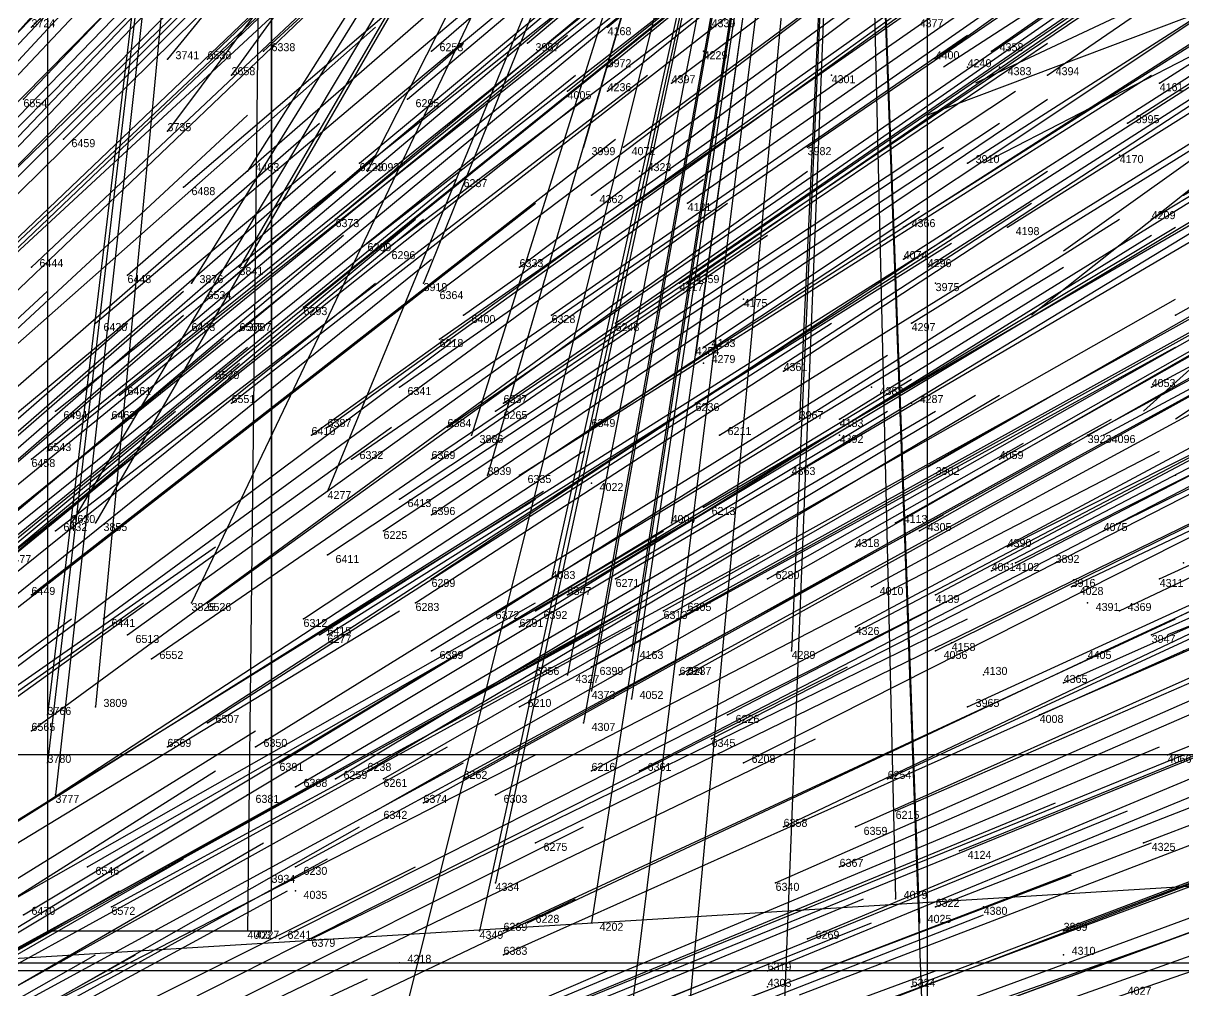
# Model space of a CAD drawing. Extents: x -0.5 to 0.59, y -0.5 to 0.59.
# Drawn here: x 0.23 to 0.375, y 0.1265 to 0.2475 of the extents above; entities that cross this region are included whole.
import ezdxf

# ---------------------------------------------------------------- set-up
doc = ezdxf.new("R2010")
doc.units = 0
for name, color, linetype in [('Clients', 3, 'CONTINUOUS'), ('Facilities', 3, 'CONTINUOUS'), ('Facilities_lines', 3, 'CONTINUOUS'), ('Min_max_boxes', 1, 'CONTINUOUS'), ('Normals', 1, 'CONTINUOUS'), ('Source_points', 5, 'CONTINUOUS'), ('Text', 3, 'CONTINUOUS')]:
    doc.layers.add(name, color=color, linetype=linetype)

msp = doc.modelspace()

# ---------------------------------------------------------------- linework, layer by layer
at = {"layer": 'Clients', "color": 5}
for p in [(0.231, 0.247, -1.25), (0.248, 0.243, -1.25), (0.256, 0.241, -1.25), (0.248, 0.234, -1.25), (0.3, 0.232, -1.25), (0.258, 0.229, -1.25), (0.273, 0.229, -1.25), (0.257, 0.217, -1.25), (0.251, 0.215, -1.25), (0.28, 0.215, -1.25), (0.314, 0.206, -1.25), (0.327, 0.198, -1.25), (0.286, 0.196, -1.25), (0.288, 0.191, -1.25), (0.268, 0.189, -1.25), (0.236, 0.185, -1.25), (0.239, 0.185, -1.25), (0.311, 0.185, -1.25), (0.296, 0.178, -1.25), (0.251, 0.175, -1.25), (0.306, 0.169, -1.25), (0.326, 0.169, -1.25), (0.298, 0.166, -1.25), (0.301, 0.164, -1.25), (0.306, 0.163, -1.25), (0.239, 0.162, -1.25), (0.233, 0.161, -1.25), (0.3, 0.16, -1.25), (0.233, 0.155, -1.25), (0.234, 0.151, -1.25), (0.261, 0.14, -1.25), (0.289, 0.14, -1.25), (0.339, 0.138, -1.25), (0.301, 0.135, -1.25), (0.342, 0.135, -1.25), (0.258, 0.134, -1.25), (0.258, 0.134, -1.25), (0.287, 0.134, -1.25)]:
    msp.add_point(p, dxfattribs=at)
at = {"layer": 'Facilities', "color": 3}
for p in [(0.303, 0.247, -0.977), (0.316, 0.247, -1.25), (0.26, 0.244, -0.892), (0.281, 0.244, -0.931), (0.293, 0.245, -0.955), (0.315, 0.244, -1.25), (0.351, 0.244, -1.07), (0.253, 0.243, -0.878), (0.344, 0.243, -1.053), (0.303, 0.242, -0.97), (0.331, 0.241, -1.25), (0.348, 0.242, -1.25), (0.352, 0.242, -1.25), (0.358, 0.241, -1.08), (0.311, 0.24, -0.982), (0.372, 0.24, -1.106), (0.23, 0.238, -0.827), (0.278, 0.238, -0.916), (0.298, 0.239, -0.955), (0.303, 0.239, -0.964), (0.368, 0.235, -1.092), (0.235, 0.233, -0.828), (0.305, 0.232, -0.958), (0.328, 0.232, -1.003), (0.367, 0.231, -1.25), (0.272, 0.23, -0.889), (0.348, 0.23, -1.043), (0.285, 0.228, -0.912), (0.307, 0.229, -1.25), (0.25, 0.227, -0.844), (0.301, 0.226, -0.941), (0.313, 0.225, -0.962), (0.375, 0.226, -1.094), (0.269, 0.223, -0.873), (0.34, 0.222, -1.016), (0.353, 0.222, -1.042), (0.371, 0.223, -1.082), (0.273, 0.22, -0.876), (0.275, 0.219, -0.879), (0.34, 0.218, -1.01), (0.231, 0.217, -0.794), (0.292, 0.217, -0.909), (0.343, 0.217, -1.014), (0.243, 0.216, -0.812), (0.312, 0.215, -0.946), (0.313, 0.215, -0.95), (0.344, 0.215, -1.25), (0.282, 0.214, -0.885), (0.253, 0.213, -0.827), (0.265, 0.212, -0.848), (0.32, 0.213, -1.25), (0.285, 0.211, -0.887), (0.296, 0.211, -0.908), (0.374, 0.211, -1.074), (0.239, 0.21, -0.796), (0.251, 0.21, -0.817), (0.257, 0.209, -1.25), (0.257, 0.209, -0.828), (0.304, 0.21, -0.924), (0.341, 0.21, -1.001), (0.282, 0.208, -0.875), (0.315, 0.207, -0.943), (0.315, 0.205, -1.25), (0.325, 0.204, -0.959), (0.254, 0.203, -0.812), (0.277, 0.202, -0.857), (0.336, 0.202, -1.25), (0.371, 0.202, -1.056), (0.242, 0.201, -0.787), (0.234, 0.199, -0.768), (0.256, 0.2, -0.812), (0.289, 0.199, -0.877), (0.29, 0.2, -0.88), (0.314, 0.2, -0.93), (0.341, 0.2, -1.25), (0.241, 0.198, -0.78), (0.332, 0.198, -0.966), (0.266, 0.196, -0.826), (0.268, 0.197, -0.831), (0.283, 0.197, -0.862), (0.301, 0.197, -0.899), (0.317, 0.196, -0.932), (0.332, 0.196, -1.25), (0.363, 0.196, -1.03), (0.365, 0.196, -1.037), (0.231, 0.193, -0.751), (0.233, 0.194, -0.758), (0.271, 0.193, -0.833), (0.281, 0.193, -0.852), (0.352, 0.193, -1.003), (0.343, 0.192, -0.983), (0.292, 0.191, -0.872), (0.326, 0.191, -0.945), (0.374, 0.191, -1.25), (0.301, 0.19, -1.25), (0.277, 0.188, -0.837), (0.281, 0.186, -0.842), (0.315, 0.187, -0.917), (0.339, 0.185, -0.966), (0.234, 0.184, -0.745), (0.275, 0.184, -0.826), (0.342, 0.184, -0.972), (0.365, 0.184, -1.022), (0.334, 0.182, -0.95), (0.353, 0.182, -0.993), (0.268, 0.181, -0.808), (0.354, 0.18, -0.993), (0.359, 0.18, -1.25), (0.375, 0.18, -1.25), (0.351, 0.179, -0.984), (0.281, 0.178, -0.831), (0.304, 0.178, -0.88), (0.323, 0.178, -0.923), (0.336, 0.177, -0.949), (0.361, 0.177, -1.25), (0.361, 0.177, -1.006), (0.372, 0.178, -1.031), (0.231, 0.176, -0.726), (0.298, 0.176, -0.866), (0.344, 0.176, -0.965), (0.253, 0.175, -0.768), (0.279, 0.175, -0.822), (0.363, 0.175, -1.25), (0.24, 0.173, -0.74), (0.265, 0.173, -0.79), (0.288, 0.173, -0.841), (0.294, 0.174, -0.854), (0.31, 0.174, -0.888), (0.313, 0.174, -0.895), (0.367, 0.174, -1.016), (0.292, 0.172, -0.848), (0.334, 0.172, -0.939), (0.243, 0.171, -0.743), (0.267, 0.171, -0.793), (0.268, 0.171, -0.793), (0.346, 0.17, -1.25), (0.371, 0.171, -1.021), (0.281, 0.169, -0.819), (0.344, 0.169, -0.958), (0.375, 0.169, -1.028), (0.246, 0.168, -0.745), (0.293, 0.167, -0.844), (0.301, 0.167, -0.86), (0.363, 0.168, -0.999), (0.312, 0.166, -0.883), (0.313, 0.166, -0.885), (0.35, 0.166, -1.25), (0.36, 0.165, -0.99), (0.292, 0.162, -0.836), (0.348, 0.162, -0.961), (0.253, 0.16, -0.749), (0.318, 0.161, -0.891), (0.357, 0.161, -0.978), (0.231, 0.159, -0.701), (0.248, 0.157, -0.733), (0.259, 0.157, -0.758), (0.316, 0.158, -0.882), (0.373, 0.156, -1.011), (0.262, 0.155, -0.761), (0.273, 0.154, -0.783), (0.301, 0.154, -0.845), (0.307, 0.154, -0.86), (0.32, 0.155, -0.889), (0.269, 0.153, -0.774), (0.275, 0.153, -0.786), (0.285, 0.153, -0.808), (0.338, 0.153, -0.927), (0.258, 0.151, -0.748), (0.264, 0.152, -0.762), (0.289, 0.151, -0.816), (0.28, 0.15, -0.794), (0.274, 0.149, -0.78), (0.339, 0.149, -0.924), (0.325, 0.147, -0.892), (0.334, 0.147, -0.913), (0.294, 0.145, -0.82), (0.347, 0.144, -0.94), (0.37, 0.145, -0.993), (0.238, 0.142, -0.693), (0.264, 0.142, -0.749), (0.332, 0.142, -0.902), (0.324, 0.14, -0.881), (0.264, 0.139, -1.25), (0.241, 0.137, -0.692), (0.344, 0.137, -0.926), (0.35, 0.137, -1.25), (0.23, 0.136, -0.668), (0.293, 0.135, -0.808), (0.29, 0.134, -0.798), (0.36, 0.134, -0.96), (0.262, 0.133, -0.735), (0.266, 0.133, -0.742), (0.328, 0.133, -0.885), (0.29, 0.131, -0.796), (0.36, 0.131, -1.25), (0.277, 0.13, -1.25), (0.323, 0.129, -0.869), (0.323, 0.127, -1.25), (0.341, 0.127, -0.909)]:
    msp.add_point(p, dxfattribs=at)
at = {"layer": 'Facilities_lines', "color": 3}
for p, q in [((0.261, 0.394, -1.25), (0.233, 0.155, -1.25)), ((0.261, 0.394, -1.25), (0.233, 0.161, -1.25)), ((0.261, 0.394, -1.25), (0.234, 0.151, -1.25)), ((0.261, 0.394, -1.25), (0.239, 0.162, -1.25)), ((0.261, 0.394, -1.25), (0.258, 0.134, -1.25)), ((0.261, 0.394, -1.25), (0.258, 0.134, -1.25)), ((0.261, 0.394, -1.25), (0.261, 0.14, -1.25)), ((0.334, 0.349, -1.25), (0.231, 0.247, -1.25)), ((0.334, 0.349, -1.25), (0.236, 0.185, -1.25)), ((0.334, 0.349, -1.25), (0.239, 0.185, -1.25)), ((0.334, 0.349, -1.25), (0.248, 0.234, -1.25)), ((0.334, 0.349, -1.25), (0.248, 0.243, -1.25)), ((0.334, 0.349, -1.25), (0.251, 0.215, -1.25)), ((0.334, 0.349, -1.25), (0.251, 0.175, -1.25)), ((0.334, 0.349, -1.25), (0.256, 0.241, -1.25)), ((0.334, 0.349, -1.25), (0.257, 0.217, -1.25)), ((0.334, 0.349, -1.25), (0.258, 0.229, -1.25)), ((0.334, 0.349, -1.25), (0.268, 0.189, -1.25)), ((0.334, 0.349, -1.25), (0.273, 0.229, -1.25)), ((0.334, 0.349, -1.25), (0.278, 0.125, -1.25)), ((0.334, 0.349, -1.25), (0.28, 0.215, -1.25)), ((0.334, 0.349, -1.25), (0.286, 0.196, -1.25)), ((0.334, 0.349, -1.25), (0.287, 0.134, -1.25)), ((0.334, 0.349, -1.25), (0.288, 0.191, -1.25)), ((0.334, 0.349, -1.25), (0.289, 0.14, -1.25)), ((0.334, 0.349, -1.25), (0.296, 0.178, -1.25)), ((0.334, 0.349, -1.25), (0.298, 0.166, -1.25)), ((0.334, 0.349, -1.25), (0.3, 0.232, -1.25)), ((0.334, 0.349, -1.25), (0.3, 0.16, -1.25)), ((0.334, 0.349, -1.25), (0.301, 0.135, -1.25)), ((0.334, 0.349, -1.25), (0.301, 0.164, -1.25)), ((0.334, 0.349, -1.25), (0.306, 0.124, -1.25)), ((0.334, 0.349, -1.25), (0.306, 0.163, -1.25)), ((0.334, 0.349, -1.25), (0.306, 0.169, -1.25)), ((0.334, 0.349, -1.25), (0.311, 0.185, -1.25)), ((0.334, 0.349, -1.25), (0.313, 0.122, -1.25)), ((0.334, 0.349, -1.25), (0.314, 0.206, -1.25)), ((0.334, 0.349, -1.25), (0.325, 0.123, -1.25)), ((0.334, 0.349, -1.25), (0.326, 0.169, -1.25)), ((0.334, 0.349, -1.25), (0.327, 0.198, -1.25)), ((0.334, 0.349, -1.25), (0.342, 0.135, -1.25)), ((0.334, 0.349, -1.25), (0.339, 0.138, -1.25)), ((0.334, 0.349, -1.25), (0.343, 0.105, -1.25)), ((0.464, 0.145, -1.25), (0.221, 0.13, -1.25))]:
    msp.add_line(p, q, dxfattribs=at)
at = {"layer": 'Min_max_boxes', "color": 1}
for p, q in [((0.233, 0.394, -1.25), (0.233, 0.134, -1.25)), ((0.233, 0.394, -1.25), (0.233, 0.134, -1.25)), ((0.261, 0.134, -1.25), (0.261, 0.394, -1.25)), ((0.261, 0.134, -1.25), (0.261, 0.394, -1.25)), ((0.343, 0.105, -1.25), (0.343, 0.389, -1.25)), ((0.343, 0.105, -1.015), (0.343, 0.389, -1.015)), ((0.464, 0.156, -1.25), (0.221, 0.156, -1.25)), ((0.464, 0.156, -1.106), (0.221, 0.156, -1.106)), ((0.233, 0.134, -1.25), (0.261, 0.134, -1.25)), ((0.233, 0.134, -1.25), (0.261, 0.134, -1.25)), ((0.233, 0.134, -1.25), (0.233, 0.134, -1.25)), ((0.261, 0.134, -1.25), (0.261, 0.134, -1.25)), ((0.221, 0.13, -1.25), (0.464, 0.13, -1.25)), ((0.221, 0.13, -1.106), (0.464, 0.13, -1.106)), ((0.487, 0.129, -1.25), (0.206, 0.129, -1.25)), ((0.487, 0.129, -1.106), (0.206, 0.129, -1.106))]:
    msp.add_line(p, q, dxfattribs=at)
at = {"layer": 'Normals', "color": 1}
for p, q in [((0.253, 0.243, -0.878), (0.32, 0.307, -0.84)), ((0.26, 0.244, -0.892), (0.328, 0.307, -0.854)), ((0.23, 0.238, -0.827), (0.294, 0.305, -0.79)), ((0.281, 0.244, -0.931), (0.351, 0.305, -0.894)), ((0.293, 0.245, -0.955), (0.364, 0.305, -0.918)), ((0.303, 0.247, -0.977), (0.374, 0.306, -0.939)), ((0.303, 0.242, -0.97), (0.375, 0.301, -0.932)), ((0.235, 0.233, -0.828), (0.301, 0.299, -0.792)), ((0.278, 0.238, -0.916), (0.349, 0.298, -0.878)), ((0.351, 0.244, -1.07), (0.428, 0.298, -1.033)), ((0.218, 0.229, -0.79), (0.282, 0.297, -0.754)), ((0.298, 0.239, -0.955), (0.37, 0.297, -0.917)), ((0.303, 0.239, -0.964), (0.375, 0.297, -0.927)), ((0.311, 0.24, -0.982), (0.385, 0.296, -0.945)), ((0.344, 0.243, -1.053), (0.419, 0.297, -1.016)), ((0.358, 0.241, -1.08), (0.435, 0.294, -1.043)), ((0.207, 0.223, -0.761), (0.271, 0.29, -0.724)), ((0.218, 0.223, -0.78), (0.283, 0.289, -0.743)), ((0.272, 0.23, -0.889), (0.343, 0.289, -0.853)), ((0.372, 0.24, -1.106), (0.45, 0.29, -1.069)), ((0.25, 0.227, -0.844), (0.32, 0.287, -0.807)), ((0.285, 0.228, -0.912), (0.357, 0.286, -0.874)), ((0.305, 0.232, -0.958), (0.379, 0.287, -0.921)), ((0.223, 0.22, -0.782), (0.289, 0.285, -0.746)), ((0.368, 0.235, -1.092), (0.446, 0.285, -1.054)), ((0.219, 0.218, -0.771), (0.284, 0.283, -0.734)), ((0.328, 0.232, -1.003), (0.404, 0.284, -0.965)), ((0.269, 0.223, -0.873), (0.34, 0.282, -0.835)), ((0.231, 0.217, -0.794), (0.299, 0.281, -0.757)), ((0.301, 0.226, -0.941), (0.376, 0.281, -0.904)), ((0.348, 0.23, -1.043), (0.426, 0.28, -1.005)), ((0.205, 0.213, -0.739), (0.27, 0.279, -0.701)), ((0.313, 0.225, -0.962), (0.389, 0.278, -0.925)), ((0.243, 0.216, -0.812), (0.313, 0.277, -0.776)), ((0.273, 0.22, -0.876), (0.346, 0.277, -0.839)), ((0.226, 0.211, -0.772), (0.293, 0.275, -0.735)), ((0.275, 0.219, -0.879), (0.349, 0.275, -0.843)), ((0.253, 0.213, -0.827), (0.324, 0.273, -0.79)), ((0.292, 0.217, -0.909), (0.366, 0.273, -0.872)), ((0.375, 0.226, -1.094), (0.455, 0.273, -1.057)), ((0.216, 0.208, -0.751), (0.283, 0.272, -0.714)), ((0.34, 0.222, -1.016), (0.419, 0.272, -0.98)), ((0.204, 0.205, -0.724), (0.271, 0.27, -0.686)), ((0.239, 0.21, -0.796), (0.31, 0.27, -0.76)), ((0.251, 0.21, -0.817), (0.322, 0.27, -0.78)), ((0.265, 0.212, -0.848), (0.337, 0.27, -0.811)), ((0.282, 0.214, -0.885), (0.356, 0.27, -0.848)), ((0.353, 0.222, -1.042), (0.431, 0.271, -1.005)), ((0.371, 0.223, -1.082), (0.45, 0.271, -1.044)), ((0.257, 0.209, -0.828), (0.328, 0.268, -0.79)), ((0.312, 0.215, -0.946), (0.388, 0.267, -0.91)), ((0.313, 0.215, -0.95), (0.39, 0.268, -0.913)), ((0.34, 0.218, -1.01), (0.418, 0.268, -0.973)), ((0.343, 0.217, -1.014), (0.421, 0.267, -0.977)), ((0.21, 0.202, -0.729), (0.278, 0.266, -0.691)), ((0.184, 0.196, -0.673), (0.246, 0.265, -0.634)), ((0.199, 0.199, -0.704), (0.264, 0.265, -0.667)), ((0.21, 0.201, -0.726), (0.277, 0.265, -0.689)), ((0.211, 0.202, -0.73), (0.279, 0.265, -0.692)), ((0.285, 0.211, -0.887), (0.361, 0.265, -0.85)), ((0.296, 0.211, -0.908), (0.372, 0.264, -0.871)), ((0.4, 0.264, -1.25), (0.349, 0.24, -1.167)), ((0.186, 0.196, -0.674), (0.248, 0.263, -0.635)), ((0.304, 0.21, -0.924), (0.38, 0.263, -0.887)), ((0.192, 0.193, -0.68), (0.256, 0.26, -0.642)), ((0.254, 0.203, -0.812), (0.326, 0.261, -0.775)), ((0.282, 0.208, -0.875), (0.358, 0.261, -0.838)), ((0.242, 0.201, -0.787), (0.315, 0.259, -0.75)), ((0.315, 0.207, -0.943), (0.393, 0.259, -0.906)), ((0.341, 0.21, -1.001), (0.42, 0.259, -0.964)), ((0.234, 0.199, -0.768), (0.307, 0.257, -0.731)), ((0.256, 0.2, -0.812), (0.329, 0.257, -0.774)), ((0.374, 0.211, -1.074), (0.455, 0.257, -1.037)), ((0.188, 0.19, -0.668), (0.251, 0.256, -0.629)), ((0.227, 0.197, -0.75), (0.298, 0.256, -0.714)), ((0.241, 0.198, -0.78), (0.313, 0.256, -0.743)), ((0.277, 0.202, -0.857), (0.353, 0.255, -0.82)), ((0.325, 0.204, -0.959), (0.403, 0.255, -0.922)), ((0.365, 0.255, -1.25), (0.345, 0.242, -1.153)), ((0.174, 0.186, -0.637), (0.237, 0.253, -0.598)), ((0.182, 0.187, -0.652), (0.246, 0.253, -0.613)), ((0.29, 0.2, -0.88), (0.367, 0.253, -0.844)), ((0.388, 0.253, -1.25), (0.343, 0.236, -1.162)), ((0.231, 0.193, -0.751), (0.303, 0.251, -0.714)), ((0.233, 0.194, -0.758), (0.305, 0.252, -0.721)), ((0.268, 0.197, -0.831), (0.343, 0.251, -0.793)), ((0.289, 0.199, -0.877), (0.366, 0.251, -0.841)), ((0.266, 0.196, -0.826), (0.341, 0.25, -0.787)), ((0.283, 0.197, -0.862), (0.36, 0.25, -0.826)), ((0.314, 0.2, -0.93), (0.392, 0.25, -0.893)), ((0.402, 0.249, -1.25), (0.36, 0.219, -1.165)), ((0.205, 0.186, -0.691), (0.274, 0.247, -0.653)), ((0.231, 0.247, -1.25), (0.231, 0.247, -1.15)), ((0.301, 0.197, -0.899), (0.379, 0.247, -0.862)), ((0.316, 0.247, -1.25), (0.316, 0.247, -1.15)), ((0.332, 0.198, -0.966), (0.411, 0.247, -0.929)), ((0.227, 0.188, -0.735), (0.298, 0.246, -0.698)), ((0.271, 0.193, -0.833), (0.348, 0.246, -0.795)), ((0.381, 0.246, -1.25), (0.35, 0.23, -1.156)), ((0.371, 0.202, -1.056), (0.453, 0.246, -1.019)), ((0.215, 0.184, -0.708), (0.285, 0.245, -0.67)), ((0.281, 0.193, -0.852), (0.358, 0.245, -0.814)), ((0.315, 0.244, -1.25), (0.315, 0.244, -1.15)), ((0.317, 0.196, -0.932), (0.396, 0.245, -0.895)), ((0.248, 0.243, -1.25), (0.248, 0.243, -1.15)), ((0.227, 0.183, -0.728), (0.299, 0.241, -0.69)), ((0.234, 0.184, -0.745), (0.308, 0.241, -0.708)), ((0.256, 0.241, -1.25), (0.256, 0.241, -1.15)), ((0.292, 0.191, -0.872), (0.371, 0.241, -0.836)), ((0.331, 0.241, -1.25), (0.331, 0.241, -1.15)), ((0.348, 0.242, -1.25), (0.348, 0.242, -1.15)), ((0.352, 0.242, -1.25), (0.352, 0.242, -1.15)), ((0.363, 0.196, -1.03), (0.444, 0.24, -0.993)), ((0.365, 0.196, -1.037), (0.447, 0.24, -1)), ((0.227, 0.18, -0.726), (0.3, 0.238, -0.687)), ((0.277, 0.188, -0.837), (0.354, 0.239, -0.8)), ((0.281, 0.186, -0.842), (0.358, 0.238, -0.805)), ((0.326, 0.191, -0.945), (0.405, 0.239, -0.907)), ((0.343, 0.192, -0.983), (0.423, 0.238, -0.945)), ((0.352, 0.193, -1.003), (0.433, 0.239, -0.967)), ((0.39, 0.238, -1.25), (0.356, 0.211, -1.16)), ((0.19, 0.173, -0.642), (0.258, 0.236, -0.605)), ((0.197, 0.174, -0.657), (0.267, 0.235, -0.62)), ((0.275, 0.184, -0.826), (0.352, 0.235, -0.788)), ((0.248, 0.234, -1.25), (0.248, 0.234, -1.15)), ((0.315, 0.187, -0.917), (0.396, 0.234, -0.879)), ((0.231, 0.176, -0.726), (0.304, 0.233, -0.688)), ((0.204, 0.171, -0.664), (0.274, 0.231, -0.627)), ((0.268, 0.181, -0.808), (0.345, 0.232, -0.77)), ((0.3, 0.232, -1.25), (0.3, 0.232, -1.15)), ((0.339, 0.185, -0.966), (0.42, 0.231, -0.929)), ((0.367, 0.231, -1.25), (0.367, 0.231, -1.15)), ((0.342, 0.184, -0.972), (0.423, 0.23, -0.935)), ((0.199, 0.168, -0.65), (0.269, 0.229, -0.614)), ((0.212, 0.169, -0.678), (0.284, 0.228, -0.641)), ((0.24, 0.173, -0.74), (0.315, 0.228, -0.702)), ((0.253, 0.175, -0.768), (0.328, 0.229, -0.731)), ((0.258, 0.229, -1.25), (0.258, 0.229, -1.15)), ((0.273, 0.229, -1.25), (0.273, 0.229, -1.15)), ((0.281, 0.178, -0.831), (0.358, 0.229, -0.793)), ((0.307, 0.229, -1.25), (0.307, 0.229, -1.15)), ((0.334, 0.182, -0.95), (0.414, 0.228, -0.913)), ((0.401, 0.227, -1.25), (0.37, 0.199, -1.159)), ((0.221, 0.168, -0.694), (0.294, 0.225, -0.657)), ((0.243, 0.171, -0.743), (0.318, 0.225, -0.705)), ((0.279, 0.175, -0.822), (0.356, 0.225, -0.784)), ((0.304, 0.178, -0.88), (0.384, 0.225, -0.844)), ((0.365, 0.184, -1.022), (0.448, 0.225, -0.985)), ((0.416, 0.226, -1.25), (0.374, 0.198, -1.164)), ((0.265, 0.173, -0.79), (0.342, 0.224, -0.753)), ((0.298, 0.176, -0.866), (0.378, 0.224, -0.829)), ((0.323, 0.178, -0.923), (0.404, 0.224, -0.886)), ((0.353, 0.182, -0.993), (0.436, 0.224, -0.955)), ((0.207, 0.163, -0.659), (0.279, 0.223, -0.623)), ((0.208, 0.164, -0.662), (0.28, 0.223, -0.625)), ((0.288, 0.173, -0.841), (0.367, 0.223, -0.804)), ((0.294, 0.174, -0.854), (0.374, 0.222, -0.818)), ((0.351, 0.179, -0.984), (0.433, 0.222, -0.947)), ((0.354, 0.18, -0.993), (0.437, 0.222, -0.955)), ((0.199, 0.161, -0.639), (0.27, 0.221, -0.602)), ((0.246, 0.168, -0.745), (0.323, 0.221, -0.708)), ((0.267, 0.171, -0.793), (0.346, 0.221, -0.756)), ((0.292, 0.172, -0.848), (0.371, 0.221, -0.811)), ((0.336, 0.177, -0.949), (0.417, 0.221, -0.912)), ((0.268, 0.171, -0.793), (0.346, 0.22, -0.756)), ((0.208, 0.159, -0.655), (0.281, 0.218, -0.619)), ((0.31, 0.174, -0.888), (0.391, 0.219, -0.851)), ((0.313, 0.174, -0.895), (0.394, 0.219, -0.858)), ((0.344, 0.176, -0.965), (0.425, 0.219, -0.927)), ((0.257, 0.217, -1.25), (0.257, 0.217, -1.15)), ((0.281, 0.169, -0.819), (0.36, 0.217, -0.782)), ((0.361, 0.177, -1.006), (0.445, 0.217, -0.969)), ((0.372, 0.178, -1.031), (0.456, 0.217, -0.993)), ((0.202, 0.157, -0.639), (0.274, 0.215, -0.602)), ((0.251, 0.215, -1.25), (0.251, 0.215, -1.15)), ((0.28, 0.215, -1.25), (0.28, 0.215, -1.15)), ((0.334, 0.172, -0.939), (0.416, 0.216, -0.902)), ((0.344, 0.215, -1.25), (0.344, 0.215, -1.15)), ((0.165, 0.151, -0.559), (0.233, 0.214, -0.522)), ((0.18, 0.153, -0.591), (0.25, 0.214, -0.554)), ((0.191, 0.156, -0.617), (0.263, 0.214, -0.579)), ((0.231, 0.159, -0.701), (0.306, 0.214, -0.664)), ((0.367, 0.174, -1.016), (0.451, 0.214, -0.979)), ((0.293, 0.167, -0.844), (0.374, 0.213, -0.806)), ((0.301, 0.167, -0.86), (0.382, 0.212, -0.824)), ((0.32, 0.213, -1.25), (0.32, 0.213, -1.15)), ((0.18, 0.15, -0.587), (0.25, 0.211, -0.548)), ((0.312, 0.166, -0.883), (0.394, 0.211, -0.847)), ((0.313, 0.166, -0.885), (0.394, 0.211, -0.849)), ((0.173, 0.149, -0.57), (0.243, 0.21, -0.533)), ((0.253, 0.16, -0.749), (0.331, 0.21, -0.711)), ((0.257, 0.209, -1.25), (0.257, 0.209, -1.15)), ((0.344, 0.169, -0.958), (0.427, 0.21, -0.921)), ((0.371, 0.171, -1.021), (0.455, 0.209, -0.984)), ((0.184, 0.149, -0.592), (0.255, 0.208, -0.554)), ((0.209, 0.152, -0.646), (0.284, 0.208, -0.61)), ((0.187, 0.149, -0.597), (0.258, 0.207, -0.558)), ((0.248, 0.157, -0.733), (0.325, 0.207, -0.695)), ((0.259, 0.157, -0.758), (0.338, 0.206, -0.72)), ((0.292, 0.162, -0.836), (0.374, 0.207, -0.799)), ((0.314, 0.206, -1.25), (0.314, 0.206, -1.15)), ((0.363, 0.168, -0.999), (0.447, 0.207, -0.962)), ((0.375, 0.169, -1.028), (0.46, 0.207, -0.991)), ((0.186, 0.146, -0.591), (0.257, 0.205, -0.552)), ((0.315, 0.205, -1.25), (0.315, 0.205, -1.15)), ((0.318, 0.161, -0.891), (0.401, 0.204, -0.854)), ((0.262, 0.155, -0.761), (0.341, 0.203, -0.723)), ((0.336, 0.202, -1.25), (0.336, 0.202, -1.15)), ((0.36, 0.165, -0.99), (0.445, 0.203, -0.953)), ((0.269, 0.153, -0.774), (0.349, 0.201, -0.736)), ((0.273, 0.154, -0.783), (0.352, 0.201, -0.745)), ((0.348, 0.162, -0.961), (0.433, 0.201, -0.923)), ((0.178, 0.14, -0.567), (0.249, 0.199, -0.529)), ((0.258, 0.151, -0.748), (0.338, 0.199, -0.71)), ((0.264, 0.152, -0.762), (0.344, 0.199, -0.723)), ((0.275, 0.153, -0.786), (0.355, 0.199, -0.748)), ((0.316, 0.158, -0.882), (0.398, 0.2, -0.845)), ((0.341, 0.2, -1.25), (0.341, 0.2, -1.15)), ((0.285, 0.153, -0.808), (0.366, 0.198, -0.771)), ((0.327, 0.198, -1.25), (0.327, 0.198, -1.15)), ((0.357, 0.161, -0.978), (0.442, 0.198, -0.941)), ((0.201, 0.143, -0.617), (0.276, 0.197, -0.579)), ((0.201, 0.143, -0.616), (0.276, 0.197, -0.578)), ((0.286, 0.196, -1.25), (0.286, 0.196, -1.15)), ((0.301, 0.154, -0.845), (0.383, 0.197, -0.808)), ((0.307, 0.154, -0.86), (0.39, 0.197, -0.823)), ((0.32, 0.155, -0.889), (0.403, 0.197, -0.852)), ((0.332, 0.196, -1.25), (0.332, 0.196, -1.15)), ((0.274, 0.149, -0.78), (0.355, 0.195, -0.743)), ((0.28, 0.15, -0.794), (0.361, 0.195, -0.757)), ((0.222, 0.143, -0.66), (0.3, 0.194, -0.624)), ((0.289, 0.151, -0.816), (0.372, 0.194, -0.779)), ((0.338, 0.153, -0.927), (0.422, 0.192, -0.89)), ((0.288, 0.191, -1.25), (0.288, 0.191, -1.15)), ((0.373, 0.156, -1.011), (0.459, 0.191, -0.973)), ((0.423, 0.191, -1.25), (0.373, 0.171, -1.166)), ((0.374, 0.191, -1.25), (0.374, 0.191, -1.15)), ((0.217, 0.14, -0.644), (0.295, 0.189, -0.607)), ((0.268, 0.189, -1.25), (0.268, 0.189, -1.15)), ((0.301, 0.19, -1.25), (0.301, 0.19, -1.15)), ((0.215, 0.139, -0.641), (0.294, 0.188, -0.604)), ((0.238, 0.142, -0.693), (0.318, 0.188, -0.655)), ((0.264, 0.142, -0.749), (0.345, 0.186, -0.711)), ((0.294, 0.145, -0.82), (0.378, 0.186, -0.783)), ((0.325, 0.147, -0.892), (0.409, 0.187, -0.854)), ((0.339, 0.149, -0.924), (0.424, 0.186, -0.888)), ((0.236, 0.185, -1.25), (0.236, 0.185, -1.15)), ((0.239, 0.185, -1.25), (0.239, 0.185, -1.15)), ((0.311, 0.185, -1.25), (0.311, 0.185, -1.15)), ((0.334, 0.147, -0.913), (0.419, 0.185, -0.876)), ((0.23, 0.136, -0.668), (0.31, 0.184, -0.632)), ((0.178, 0.129, -0.549), (0.254, 0.182, -0.512)), ((0.241, 0.137, -0.692), (0.322, 0.181, -0.654)), ((0.359, 0.18, -1.25), (0.359, 0.18, -1.15)), ((0.375, 0.18, -1.25), (0.375, 0.18, -1.15)), ((0.332, 0.142, -0.902), (0.417, 0.179, -0.864)), ((0.347, 0.144, -0.94), (0.433, 0.179, -0.903)), ((0.296, 0.178, -1.25), (0.296, 0.178, -1.15)), ((0.324, 0.14, -0.881), (0.408, 0.177, -0.843)), ((0.361, 0.177, -1.25), (0.361, 0.177, -1.15)), ((0.37, 0.145, -0.993), (0.456, 0.178, -0.955)), ((0.168, 0.121, -0.519), (0.245, 0.175, -0.483)), ((0.213, 0.129, -0.623), (0.294, 0.175, -0.586)), ((0.226, 0.13, -0.65), (0.307, 0.175, -0.613)), ((0.251, 0.175, -1.25), (0.251, 0.175, -1.15)), ((0.262, 0.133, -0.735), (0.345, 0.175, -0.697)), ((0.293, 0.135, -0.808), (0.378, 0.175, -0.771)), ((0.363, 0.175, -1.25), (0.363, 0.175, -1.15)), ((0.161, 0.118, -0.499), (0.236, 0.173, -0.463)), ((0.198, 0.126, -0.588), (0.277, 0.174, -0.549)), ((0.224, 0.129, -0.647), (0.306, 0.174, -0.61)), ((0.266, 0.133, -0.742), (0.348, 0.173, -0.704)), ((0.29, 0.134, -0.798), (0.374, 0.173, -0.762)), ((0.221, 0.127, -0.637), (0.302, 0.172, -0.6)), ((0.224, 0.127, -0.644), (0.306, 0.172, -0.607)), ((0.344, 0.137, -0.926), (0.431, 0.171, -0.889)), ((0.346, 0.17, -1.25), (0.346, 0.17, -1.15)), ((0.29, 0.131, -0.796), (0.375, 0.169, -0.759)), ((0.306, 0.169, -1.25), (0.306, 0.169, -1.15)), ((0.326, 0.169, -1.25), (0.326, 0.169, -1.15)), ((0.328, 0.133, -0.885), (0.414, 0.169, -0.848)), ((0.25, 0.125, -0.699), (0.333, 0.167, -0.662)), ((0.36, 0.134, -0.96), (0.447, 0.167, -0.923)), ((0.298, 0.166, -1.25), (0.298, 0.166, -1.15)), ((0.35, 0.166, -1.25), (0.35, 0.166, -1.15)), ((0.301, 0.164, -1.25), (0.301, 0.164, -1.15)), ((0.323, 0.129, -0.869), (0.408, 0.164, -0.831)), ((0.306, 0.163, -1.25), (0.306, 0.163, -1.15)), ((0.239, 0.162, -1.25), (0.239, 0.162, -1.15)), ((0.233, 0.161, -1.25), (0.233, 0.161, -1.15)), ((0.3, 0.16, -1.25), (0.3, 0.16, -1.15)), ((0.341, 0.127, -0.909), (0.428, 0.16, -0.873)), ((0.18, 0.11, -0.528), (0.259, 0.159, -0.491)), ((0.327, 0.126, -0.876), (0.413, 0.159, -0.838)), ((0.188, 0.109, -0.544), (0.268, 0.157, -0.508)), ((0.202, 0.112, -0.578), (0.283, 0.157, -0.54)), ((0.246, 0.118, -0.682), (0.329, 0.158, -0.644)), ((0.286, 0.121, -0.778), (0.372, 0.157, -0.741)), ((0.296, 0.123, -0.8), (0.382, 0.158, -0.763)), ((0.212, 0.114, -0.601), (0.294, 0.156, -0.564)), ((0.289, 0.121, -0.783), (0.375, 0.156, -0.746)), ((0.175, 0.104, -0.509), (0.254, 0.154, -0.474)), ((0.204, 0.111, -0.58), (0.285, 0.155, -0.542)), ((0.233, 0.155, -1.25), (0.233, 0.155, -1.15)), ((0.348, 0.124, -0.924), (0.436, 0.155, -0.888)), ((0.326, 0.121, -0.869), (0.412, 0.153, -0.831)), ((0.336, 0.121, -0.894), (0.423, 0.153, -0.856)), ((0.234, 0.151, -1.25), (0.234, 0.151, -1.15)), ((0.274, 0.115, -0.742), (0.359, 0.15, -0.704)), ((0.282, 0.114, -0.761), (0.368, 0.149, -0.723)), ((0.311, 0.115, -0.828), (0.397, 0.148, -0.791)), ((0.191, 0.101, -0.54), (0.272, 0.147, -0.503)), ((0.216, 0.105, -0.602), (0.3, 0.147, -0.565)), ((0.166, 0.096, -0.48), (0.245, 0.144, -0.442)), ((0.179, 0.098, -0.51), (0.26, 0.145, -0.474)), ((0.285, 0.112, -0.765), (0.371, 0.145, -0.728)), ((0.17, 0.097, -0.488), (0.25, 0.143, -0.451)), ((0.186, 0.098, -0.526), (0.268, 0.143, -0.49)), ((0.195, 0.1, -0.549), (0.279, 0.142, -0.513)), ((0.274, 0.108, -0.736), (0.361, 0.141, -0.7)), ((0.311, 0.11, -0.826), (0.398, 0.142, -0.788)), ((0.32, 0.111, -0.846), (0.407, 0.142, -0.809)), ((0.261, 0.14, -1.25), (0.261, 0.14, -1.15)), ((0.289, 0.14, -1.25), (0.289, 0.14, -1.15)), ((0.321, 0.11, -0.847), (0.408, 0.14, -0.81)), ((0.162, 0.093, -0.466), (0.242, 0.139, -0.428)), ((0.182, 0.095, -0.512), (0.263, 0.139, -0.475)), ((0.215, 0.098, -0.591), (0.299, 0.138, -0.554)), ((0.25, 0.103, -0.676), (0.335, 0.138, -0.638)), ((0.264, 0.139, -1.25), (0.264, 0.139, -1.15)), ((0.339, 0.138, -1.25), (0.339, 0.138, -1.15)), ((0.35, 0.137, -1.25), (0.35, 0.137, -1.15)), ((0.251, 0.101, -0.675), (0.336, 0.135, -0.637)), ((0.263, 0.102, -0.706), (0.35, 0.136, -0.669)), ((0.292, 0.103, -0.774), (0.379, 0.135, -0.737)), ((0.301, 0.135, -1.25), (0.301, 0.135, -1.15)), ((0.342, 0.135, -1.25), (0.342, 0.135, -1.15)), ((0.258, 0.134, -1.25), (0.258, 0.134, -1.15)), ((0.258, 0.134, -1.25), (0.258, 0.134, -1.15)), ((0.287, 0.134, -1.25), (0.287, 0.134, -1.15)), ((0.158, 0.085, -0.449), (0.239, 0.131, -0.412)), ((0.163, 0.086, -0.461), (0.244, 0.131, -0.424)), ((0.36, 0.131, -1.25), (0.36, 0.131, -1.15)), ((0.277, 0.13, -1.25), (0.277, 0.13, -1.15)), ((0.189, 0.089, -0.523), (0.273, 0.128, -0.486)), ((0.217, 0.092, -0.59), (0.303, 0.129, -0.554)), ((0.233, 0.095, -0.63), (0.319, 0.129, -0.592)), ((0.257, 0.097, -0.686), (0.344, 0.129, -0.648)), ((0.323, 0.127, -1.25), (0.323, 0.127, -1.15))]:
    msp.add_line(p, q, dxfattribs=at)
at = {"layer": 'Source_points', "color": 5}
for p in [(0.231, 0.247, -1.25), (0.303, 0.247, -0.977), (0.316, 0.247, -1.25), (0.26, 0.244, -0.892), (0.281, 0.244, -0.931), (0.293, 0.245, -0.955), (0.315, 0.244, -1.25), (0.351, 0.244, -1.07), (0.248, 0.243, -1.25), (0.253, 0.243, -0.878), (0.344, 0.243, -1.053), (0.256, 0.241, -1.25), (0.303, 0.242, -0.97), (0.331, 0.241, -1.25), (0.348, 0.242, -1.25), (0.352, 0.242, -1.25), (0.358, 0.241, -1.08), (0.311, 0.24, -0.982), (0.372, 0.24, -1.106), (0.23, 0.238, -0.827), (0.278, 0.238, -0.916), (0.298, 0.239, -0.955), (0.303, 0.239, -0.964), (0.368, 0.235, -1.092), (0.248, 0.234, -1.25), (0.235, 0.233, -0.828), (0.3, 0.232, -1.25), (0.305, 0.232, -0.958), (0.328, 0.232, -1.003), (0.367, 0.231, -1.25), (0.272, 0.23, -0.889), (0.348, 0.23, -1.043), (0.258, 0.229, -1.25), (0.273, 0.229, -1.25), (0.285, 0.228, -0.912), (0.307, 0.229, -1.25), (0.25, 0.227, -0.844), (0.301, 0.226, -0.941), (0.313, 0.225, -0.962), (0.375, 0.226, -1.094), (0.269, 0.223, -0.873), (0.34, 0.222, -1.016), (0.353, 0.222, -1.042), (0.371, 0.223, -1.082), (0.273, 0.22, -0.876), (0.275, 0.219, -0.879), (0.34, 0.218, -1.01), (0.231, 0.217, -0.794), (0.257, 0.217, -1.25), (0.292, 0.217, -0.909), (0.343, 0.217, -1.014), (0.243, 0.216, -0.812), (0.251, 0.215, -1.25), (0.28, 0.215, -1.25), (0.312, 0.215, -0.946), (0.313, 0.215, -0.95), (0.344, 0.215, -1.25), (0.282, 0.214, -0.885), (0.253, 0.213, -0.827), (0.265, 0.212, -0.848), (0.32, 0.213, -1.25), (0.285, 0.211, -0.887), (0.296, 0.211, -0.908), (0.374, 0.211, -1.074), (0.239, 0.21, -0.796), (0.251, 0.21, -0.817), (0.257, 0.209, -1.25), (0.257, 0.209, -0.828), (0.304, 0.21, -0.924), (0.341, 0.21, -1.001), (0.282, 0.208, -0.875), (0.314, 0.206, -1.25), (0.315, 0.207, -0.943), (0.315, 0.205, -1.25), (0.325, 0.204, -0.959), (0.254, 0.203, -0.812), (0.277, 0.202, -0.857), (0.336, 0.202, -1.25), (0.371, 0.202, -1.056), (0.242, 0.201, -0.787), (0.234, 0.199, -0.768), (0.256, 0.2, -0.812), (0.289, 0.199, -0.877), (0.29, 0.2, -0.88), (0.314, 0.2, -0.93), (0.341, 0.2, -1.25), (0.241, 0.198, -0.78), (0.327, 0.198, -1.25), (0.332, 0.198, -0.966), (0.266, 0.196, -0.826), (0.268, 0.197, -0.831), (0.283, 0.197, -0.862), (0.286, 0.196, -1.25), (0.301, 0.197, -0.899), (0.317, 0.196, -0.932), (0.332, 0.196, -1.25), (0.363, 0.196, -1.03), (0.365, 0.196, -1.037), (0.231, 0.193, -0.751), (0.233, 0.194, -0.758), (0.271, 0.193, -0.833), (0.281, 0.193, -0.852), (0.352, 0.193, -1.003), (0.343, 0.192, -0.983), (0.288, 0.191, -1.25), (0.292, 0.191, -0.872), (0.326, 0.191, -0.945), (0.374, 0.191, -1.25), (0.268, 0.189, -1.25), (0.301, 0.19, -1.25), (0.277, 0.188, -0.837), (0.281, 0.186, -0.842), (0.315, 0.187, -0.917), (0.236, 0.185, -1.25), (0.239, 0.185, -1.25), (0.311, 0.185, -1.25), (0.339, 0.185, -0.966), (0.234, 0.184, -0.745), (0.275, 0.184, -0.826), (0.342, 0.184, -0.972), (0.365, 0.184, -1.022), (0.334, 0.182, -0.95), (0.353, 0.182, -0.993), (0.268, 0.181, -0.808), (0.354, 0.18, -0.993), (0.359, 0.18, -1.25), (0.375, 0.18, -1.25), (0.351, 0.179, -0.984), (0.281, 0.178, -0.831), (0.296, 0.178, -1.25), (0.304, 0.178, -0.88), (0.323, 0.178, -0.923), (0.336, 0.177, -0.949), (0.361, 0.177, -1.25), (0.361, 0.177, -1.006), (0.372, 0.178, -1.031), (0.231, 0.176, -0.726), (0.298, 0.176, -0.866), (0.344, 0.176, -0.965), (0.251, 0.175, -1.25), (0.253, 0.175, -0.768), (0.279, 0.175, -0.822), (0.363, 0.175, -1.25), (0.24, 0.173, -0.74), (0.265, 0.173, -0.79), (0.288, 0.173, -0.841), (0.294, 0.174, -0.854), (0.31, 0.174, -0.888), (0.313, 0.174, -0.895), (0.367, 0.174, -1.016), (0.292, 0.172, -0.848), (0.334, 0.172, -0.939), (0.243, 0.171, -0.743), (0.267, 0.171, -0.793), (0.268, 0.171, -0.793), (0.346, 0.17, -1.25), (0.371, 0.171, -1.021), (0.281, 0.169, -0.819), (0.306, 0.169, -1.25), (0.326, 0.169, -1.25), (0.344, 0.169, -0.958), (0.375, 0.169, -1.028), (0.246, 0.168, -0.745), (0.293, 0.167, -0.844), (0.301, 0.167, -0.86), (0.363, 0.168, -0.999), (0.298, 0.166, -1.25), (0.312, 0.166, -0.883), (0.313, 0.166, -0.885), (0.35, 0.166, -1.25), (0.301, 0.164, -1.25), (0.36, 0.165, -0.99), (0.306, 0.163, -1.25), (0.239, 0.162, -1.25), (0.292, 0.162, -0.836), (0.348, 0.162, -0.961), (0.233, 0.161, -1.25), (0.253, 0.16, -0.749), (0.3, 0.16, -1.25), (0.318, 0.161, -0.891), (0.357, 0.161, -0.978), (0.231, 0.159, -0.701), (0.248, 0.157, -0.733), (0.259, 0.157, -0.758), (0.316, 0.158, -0.882), (0.373, 0.156, -1.011), (0.233, 0.155, -1.25), (0.262, 0.155, -0.761), (0.273, 0.154, -0.783), (0.301, 0.154, -0.845), (0.307, 0.154, -0.86), (0.32, 0.155, -0.889), (0.269, 0.153, -0.774), (0.275, 0.153, -0.786), (0.285, 0.153, -0.808), (0.338, 0.153, -0.927), (0.234, 0.151, -1.25), (0.258, 0.151, -0.748), (0.264, 0.152, -0.762), (0.289, 0.151, -0.816), (0.28, 0.15, -0.794), (0.274, 0.149, -0.78), (0.339, 0.149, -0.924), (0.325, 0.147, -0.892), (0.334, 0.147, -0.913), (0.294, 0.145, -0.82), (0.347, 0.144, -0.94), (0.37, 0.145, -0.993), (0.238, 0.142, -0.693), (0.264, 0.142, -0.749), (0.332, 0.142, -0.902), (0.261, 0.14, -1.25), (0.289, 0.14, -1.25), (0.324, 0.14, -0.881), (0.264, 0.139, -1.25), (0.339, 0.138, -1.25), (0.241, 0.137, -0.692), (0.344, 0.137, -0.926), (0.35, 0.137, -1.25), (0.23, 0.136, -0.668), (0.293, 0.135, -0.808), (0.301, 0.135, -1.25), (0.342, 0.135, -1.25), (0.258, 0.134, -1.25), (0.258, 0.134, -1.25), (0.287, 0.134, -1.25), (0.29, 0.134, -0.798), (0.36, 0.134, -0.96), (0.262, 0.133, -0.735), (0.266, 0.133, -0.742), (0.328, 0.133, -0.885), (0.29, 0.131, -0.796), (0.36, 0.131, -1.25), (0.277, 0.13, -1.25), (0.323, 0.129, -0.869), (0.323, 0.127, -1.25), (0.341, 0.127, -0.909)]:
    msp.add_point(p, dxfattribs=at)

# ---------------------------------------------------------------- texts
at = {"layer": 'Text', "color": 3}
for s, p in [('3724', (0.231, 0.247, -1.25)), ('4168', (0.303, 0.246, -0.977)), ('4339', (0.316, 0.247, -1.25)), ('4377', (0.342, 0.247, -1.055)), ('3741', (0.249, 0.243, -1.25)), ('6538', (0.253, 0.243, -0.878)), ('6338', (0.261, 0.244, -0.892)), ('6253', (0.282, 0.244, -0.931)), ('3987', (0.294, 0.244, -0.955)), ('4229', (0.315, 0.243, -1.25)), ('4400', (0.344, 0.243, -1.053)), ('4358', (0.352, 0.244, -1.07)), ('3972', (0.303, 0.242, -0.97)), ('4240', (0.348, 0.242, -1.25)), ('3658', (0.256, 0.241, -1.25)), ('4397', (0.311, 0.24, -0.982)), ('4301', (0.331, 0.24, -1.25)), ('4383', (0.353, 0.241, -1.25)), ('4394', (0.359, 0.241, -1.08)), ('4236', (0.303, 0.239, -0.964)), ('4161', (0.372, 0.239, -1.106)), ('6554', (0.23, 0.237, -0.827)), ('6295', (0.279, 0.237, -0.916)), ('4005', (0.298, 0.238, -0.955)), ('3735', (0.248, 0.234, -1.25)), ('3995', (0.369, 0.235, -1.092)), ('6459', (0.236, 0.232, -0.828)), ('3999', (0.301, 0.231, -1.25)), ('4072', (0.306, 0.231, -0.958)), ('3982', (0.328, 0.231, -1.003)), ('3910', (0.349, 0.23, -1.043)), ('4170', (0.367, 0.23, -1.25)), ('4403', (0.259, 0.229, -1.25)), ('6223', (0.272, 0.229, -0.889)), ('4092', (0.274, 0.229, -1.25)), ('4323', (0.308, 0.229, -1.25)), ('6287', (0.285, 0.227, -0.912)), ('6488', (0.251, 0.226, -0.844)), ('4362', (0.302, 0.225, -0.941)), ('4121', (0.313, 0.224, -0.962)), ('4209', (0.371, 0.223, -1.082)), ('6373', (0.269, 0.222, -0.873)), ('4366', (0.341, 0.222, -1.016)), ('4198', (0.354, 0.221, -1.042)), ('6209', (0.273, 0.219, -0.876)), ('6444', (0.232, 0.217, -0.794)), ('6296', (0.276, 0.218, -0.879)), ('6333', (0.292, 0.217, -0.909)), ('4074', (0.34, 0.218, -1.01)), ('4296', (0.343, 0.217, -1.014)), ('3841', (0.257, 0.216, -1.25)), ('6448', (0.243, 0.215, -0.812)), ('3876', (0.252, 0.215, -1.25)), ('3919', (0.28, 0.214, -1.25)), ('4217', (0.312, 0.214, -0.946)), ('4359', (0.314, 0.215, -0.95)), ('3975', (0.344, 0.214, -1.25)), ('6534', (0.253, 0.213, -0.827)), ('6364', (0.282, 0.213, -0.885)), ('6293', (0.265, 0.211, -0.848)), ('4175', (0.32, 0.212, -1.25)), ('6400', (0.286, 0.21, -0.887)), ('6328', (0.296, 0.21, -0.908)), ('6420', (0.24, 0.209, -0.796)), ('6433', (0.251, 0.209, -0.817)), ('6566', (0.257, 0.209, -0.828)), ('3707', (0.258, 0.209, -1.25)), ('6248', (0.304, 0.209, -0.924)), ('4297', (0.341, 0.209, -1.001)), ('6218', (0.282, 0.207, -0.875)), ('4133', (0.316, 0.207, -0.943)), ('4254', (0.314, 0.206, -1.25)), ('4279', (0.316, 0.205, -1.25)), ('4361', (0.325, 0.204, -0.959)), ('6520', (0.254, 0.203, -0.812)), ('6461', (0.243, 0.201, -0.787)), ('6341', (0.278, 0.201, -0.857)), ('4382', (0.337, 0.201, -1.25)), ('4053', (0.371, 0.202, -1.056)), ('6551', (0.256, 0.2, -0.812)), ('6337', (0.29, 0.2, -0.88)), ('4287', (0.342, 0.2, -1.25)), ('6494', (0.235, 0.198, -0.768)), ('6462', (0.241, 0.198, -0.78)), ('6265', (0.29, 0.198, -0.877)), ('6236', (0.314, 0.199, -0.93)), ('3967', (0.327, 0.198, -1.25)), ('6387', (0.268, 0.197, -0.831)), ('6384', (0.283, 0.197, -0.862)), ('6349', (0.301, 0.197, -0.899)), ('4183', (0.332, 0.197, -0.966)), ('6410', (0.266, 0.196, -0.826)), ('3886', (0.287, 0.195, -1.25)), ('6211', (0.318, 0.196, -0.932)), ('4392', (0.332, 0.195, -1.25)), ('3923', (0.363, 0.195, -1.03)), ('4096', (0.366, 0.195, -1.037)), ('6543', (0.233, 0.194, -0.758)), ('6458', (0.231, 0.192, -0.751)), ('6332', (0.272, 0.193, -0.833)), ('6369', (0.281, 0.193, -0.852)), ('4059', (0.352, 0.193, -1.003)), ('3939', (0.288, 0.191, -1.25)), ('4363', (0.326, 0.191, -0.945)), ('3962', (0.344, 0.191, -0.983)), ('6335', (0.293, 0.19, -0.872)), ('4022', (0.302, 0.189, -1.25)), ('4277', (0.268, 0.188, -1.25)), ('6413', (0.278, 0.187, -0.837)), ('3630', (0.236, 0.185, -1.25)), ('6396', (0.281, 0.186, -0.842)), ('4004', (0.311, 0.185, -1.25)), ('6213', (0.316, 0.186, -0.917)), ('4113', (0.34, 0.185, -0.966)), ('6432', (0.235, 0.184, -0.745)), ('3855', (0.24, 0.184, -1.25)), ('4305', (0.343, 0.184, -0.972)), ('4075', (0.365, 0.184, -1.022)), ('6225', (0.275, 0.183, -0.826)), ('4318', (0.334, 0.182, -0.95)), ('4390', (0.353, 0.182, -0.993)), ('6477', (0.228, 0.18, -0.726)), ('6411', (0.269, 0.18, -0.808)), ('4061', (0.351, 0.179, -0.984)), ('4102', (0.354, 0.179, -0.993)), ('3892', (0.359, 0.18, -1.25)), ('4083', (0.296, 0.178, -1.25)), ('6280', (0.324, 0.178, -0.923)), ('6449', (0.231, 0.176, -0.726)), ('6299', (0.281, 0.177, -0.831)), ('6347', (0.298, 0.176, -0.866)), ('6271', (0.304, 0.177, -0.88)), ('4010', (0.337, 0.176, -0.949)), ('3916', (0.361, 0.177, -1.25)), ('4028', (0.362, 0.176, -1.006)), ('4311', (0.372, 0.177, -1.031)), ('4139', (0.344, 0.175, -0.965)), ('3825', (0.251, 0.174, -1.25)), ('6526', (0.253, 0.174, -0.768)), ('6283', (0.279, 0.174, -0.822)), ('6305', (0.313, 0.174, -0.895)), ('4391', (0.364, 0.174, -1.25)), ('4369', (0.368, 0.174, -1.016)), ('6441', (0.241, 0.172, -0.74)), ('6312', (0.265, 0.172, -0.79)), ('6372', (0.289, 0.173, -0.841)), ('6291', (0.292, 0.172, -0.848)), ('6392', (0.295, 0.173, -0.854)), ('6313', (0.31, 0.173, -0.888)), ('6415', (0.268, 0.171, -0.793)), ('4326', (0.334, 0.171, -0.939)), ('6513', (0.244, 0.17, -0.743)), ('6277', (0.268, 0.17, -0.793)), ('4158', (0.346, 0.169, -1.25)), ('3947', (0.371, 0.17, -1.021)), ('6552', (0.247, 0.168, -0.745)), ('6389', (0.282, 0.168, -0.819)), ('4163', (0.307, 0.168, -1.25)), ('4289', (0.326, 0.168, -1.25)), ('4056', (0.345, 0.168, -0.958)), ('4405', (0.363, 0.168, -0.999)), ('6356', (0.294, 0.166, -0.844)), ('6399', (0.302, 0.166, -0.86)), ('6294', (0.312, 0.166, -0.883)), ('6237', (0.313, 0.166, -0.885)), ('4130', (0.35, 0.166, -1.25)), ('4327', (0.299, 0.165, -1.25)), ('4365', (0.36, 0.165, -0.99)), ('4373', (0.301, 0.163, -1.25)), ('4052', (0.307, 0.163, -1.25)), ('3809', (0.24, 0.162, -1.25)), ('6210', (0.293, 0.162, -0.836)), ('3965', (0.349, 0.162, -0.961)), ('3766', (0.233, 0.161, -1.25)), ('6507', (0.254, 0.16, -0.749)), ('6226', (0.319, 0.16, -0.891)), ('4008', (0.357, 0.16, -0.978)), ('6565', (0.231, 0.159, -0.701)), ('4307', (0.301, 0.159, -1.25)), ('6569', (0.248, 0.157, -0.733)), ('6350', (0.26, 0.157, -0.758)), ('6345', (0.316, 0.157, -0.882)), ('3780', (0.233, 0.155, -1.25)), ('6208', (0.321, 0.155, -0.889)), ('4066', (0.373, 0.155, -1.011)), ('6391', (0.262, 0.154, -0.761)), ('6259', (0.27, 0.153, -0.774)), ('6238', (0.273, 0.154, -0.783)), ('6262', (0.285, 0.153, -0.808)), ('6216', (0.301, 0.154, -0.845)), ('6361', (0.308, 0.154, -0.86)), ('6254', (0.338, 0.153, -0.927)), ('6388', (0.265, 0.152, -0.762)), ('6261', (0.275, 0.152, -0.786)), ('3777', (0.234, 0.15, -1.25)), ('6381', (0.259, 0.15, -0.748)), ('6374', (0.28, 0.15, -0.794)), ('6303', (0.29, 0.15, -0.816)), ('6342', (0.275, 0.148, -0.78)), ('6358', (0.325, 0.147, -0.892)), ('6215', (0.339, 0.148, -0.924)), ('6359', (0.335, 0.146, -0.913)), ('6275', (0.295, 0.144, -0.82)), ('4124', (0.348, 0.143, -0.94)), ('4325', (0.371, 0.144, -0.993)), ('6367', (0.332, 0.142, -0.902)), ('6546', (0.239, 0.141, -0.693)), ('3934', (0.261, 0.14, -1.25)), ('6230', (0.265, 0.141, -0.749)), ('4334', (0.289, 0.139, -1.25)), ('6340', (0.324, 0.139, -0.881)), ('4035', (0.265, 0.138, -1.25)), ('4079', (0.34, 0.138, -1.25)), ('6322', (0.344, 0.137, -0.926)), ('6470', (0.231, 0.136, -0.668)), ('6572', (0.241, 0.136, -0.692)), ('4380', (0.35, 0.136, -1.25)), ('6289', (0.29, 0.134, -0.798)), ('6228', (0.294, 0.135, -0.808)), ('4202', (0.302, 0.134, -1.25)), ('4025', (0.343, 0.135, -1.25)), ('3889', (0.36, 0.134, -0.96)), ('4003', (0.258, 0.133, -1.25)), ('4227', (0.259, 0.133, -1.25)), ('6241', (0.263, 0.133, -0.735)), ('4349', (0.287, 0.133, -1.25)), ('6269', (0.329, 0.133, -0.885)), ('6379', (0.266, 0.132, -0.742)), ('6383', (0.29, 0.131, -0.796)), ('4310', (0.361, 0.131, -1.25)), ('4218', (0.278, 0.13, -1.25)), ('6319', (0.323, 0.129, -0.869)), ('4303', (0.323, 0.127, -1.25)), ('6324', (0.341, 0.127, -0.909)), ('4027', (0.368, 0.126, -1.25))]:
    msp.add_text(s, height=0.001, dxfattribs=at).set_placement(p)

doc.saveas('drawing.dxf')
